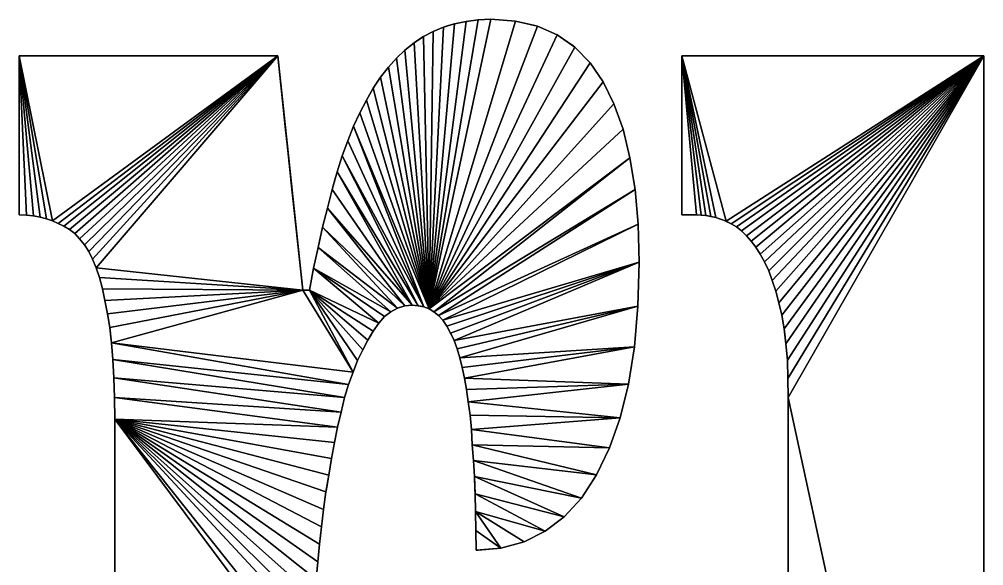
# Model space of a CAD drawing. Header units: inches. Extents: x 62 to 1153, y 3 to 780.
# Drawn here: x 86.246 to 89.444, y 17.156 to 18.968 of the extents above; entities that cross this region are included whole.
import ezdxf

# ---------------------------------------------------------------- set-up
doc = ezdxf.new("R2010")
doc.units = ezdxf.units.IN
doc.header["$MEASUREMENT"] = 0
doc.layers.add('Base', color=3, linetype='Continuous')

msp = doc.modelspace()

# ---------------------------------------------------------------- linework, layer by layer
at = {"layer": 'Base'}
for points in [[(87.891, 18.9625, -43), (87.81, 18.9685, -43), (87.605, 18.0075, -43)], [(87.81, 18.9685, -43), (87.768, 18.9665, -43), (87.605, 18.0075, -43)], [(87.768, 18.9665, -43), (87.728, 18.9615, -43), (87.605, 18.0075, -43)], [(87.728, 18.9615, -44), (87.728, 18.9615, -43), (87.768, 18.9665, -43)], [(87.728, 18.9615, -44), (87.768, 18.9665, -43), (87.768, 18.9665, -44)], [(87.768, 18.9665, -44), (87.768, 18.9665, -43), (87.81, 18.9685, -43)], [(87.768, 18.9665, -44), (87.81, 18.9685, -43), (87.81, 18.9685, -44)], [(87.81, 18.9685, -44), (87.81, 18.9685, -43), (87.891, 18.9625, -43)], [(87.81, 18.9685, -44), (87.891, 18.9625, -43), (87.891, 18.9625, -44)], [(87.964, 18.9455, -43), (87.891, 18.9625, -43), (87.605, 18.0075, -43)], [(87.728, 18.9615, -43), (87.689, 18.9535, -43), (87.605, 18.0075, -43)], [(87.689, 18.9535, -43), (87.653, 18.9425, -43), (87.605, 18.0075, -43)], [(87.964, 18.9455, -43), (87.605, 18.0075, -43), (88.03, 18.9165, -43)], [(87.653, 18.9425, -43), (87.618, 18.9285, -43), (87.605, 18.0075, -43)], [(87.618, 18.9285, -44), (87.618, 18.9285, -43), (87.653, 18.9425, -43)], [(87.618, 18.9285, -44), (87.653, 18.9425, -43), (87.653, 18.9425, -44)], [(87.689, 18.9535, -43), (87.6694, 18.9475, -44), (87.653, 18.9425, -43)], [(87.653, 18.9425, -44), (87.653, 18.9425, -43), (87.6694, 18.9475, -44)], [(87.689, 18.9535, -43), (87.689, 18.9535, -44), (87.6694, 18.9475, -44)], [(87.689, 18.9535, -44), (87.689, 18.9535, -43), (87.728, 18.9615, -43)], [(87.689, 18.9535, -44), (87.728, 18.9615, -43), (87.728, 18.9615, -44)], [(87.891, 18.9625, -44), (87.891, 18.9625, -43), (87.9554, 18.9475, -44)], [(87.891, 18.9625, -43), (87.964, 18.9455, -43), (87.9554, 18.9475, -44)], [(87.964, 18.9455, -44), (87.9554, 18.9475, -44), (87.964, 18.9455, -43)], [(87.964, 18.9455, -44), (87.964, 18.9455, -43), (88.03, 18.9165, -43)], [(87.964, 18.9455, -44), (88.03, 18.9165, -43), (88.03, 18.9165, -44)], [(87.586, 18.9115, -43), (87.555, 18.8905, -43), (87.605, 18.0075, -43)], [(87.555, 18.8905, -43), (87.586, 18.9115, -43), (87.571, 18.9013, -44)], [(87.555, 18.8905, -44), (87.555, 18.8905, -43), (87.571, 18.9013, -44)], [(87.586, 18.9115, -44), (87.571, 18.9013, -44), (87.586, 18.9115, -43)], [(87.618, 18.9285, -43), (87.586, 18.9115, -43), (87.605, 18.0075, -43)], [(87.586, 18.9115, -44), (87.586, 18.9115, -43), (87.618, 18.9285, -43)], [(87.586, 18.9115, -44), (87.618, 18.9285, -43), (87.618, 18.9285, -44)], [(88.03, 18.9165, -43), (87.605, 18.0075, -43), (88.088, 18.8765, -43)], [(88.03, 18.9165, -44), (88.03, 18.9165, -43), (88.083, 18.8799, -44)], [(88.03, 18.9165, -43), (88.088, 18.8765, -43), (88.083, 18.8799, -44)], [(87.555, 18.8905, -43), (87.525, 18.8665, -43), (87.605, 18.0075, -43)], [(87.525, 18.8665, -44), (87.525, 18.8665, -43), (87.555, 18.8905, -43)], [(87.525, 18.8665, -44), (87.555, 18.8905, -43), (87.555, 18.8905, -44)], [(88.139, 18.8245, -43), (88.088, 18.8765, -43), (87.605, 18.0075, -43)], [(88.088, 18.8765, -44), (88.083, 18.8799, -44), (88.088, 18.8765, -43)], [(88.088, 18.8765, -44), (88.088, 18.8765, -43), (88.139, 18.8245, -43)], [(88.088, 18.8765, -44), (88.139, 18.8245, -43), (88.139, 18.8245, -44)], [(86.293, 18.3165, -43), (86.246, 18.8475, -43), (86.27, 18.3185, -43)], [(86.246, 18.3195, -43), (86.27, 18.3185, -43), (86.246, 18.8475, -43)], [(86.336, 18.3065, -43), (86.356, 18.2995, -43), (86.246, 18.8475, -43)], [(86.293, 18.3165, -43), (86.315, 18.3125, -43), (86.246, 18.8475, -43)], [(86.315, 18.3125, -43), (86.336, 18.3065, -43), (86.246, 18.8475, -43)], [(86.246, 18.8475, -43), (86.356, 18.2995, -43), (87.103, 18.8475, -43)], [(86.246, 18.8475, -44), (86.246, 18.8475, -43), (87.103, 18.8475, -44)], [(86.246, 18.8475, -44), (86.246, 18.3195, -44), (86.246, 18.8475, -43)], [(86.246, 18.8475, -43), (86.246, 18.3195, -44), (86.246, 18.3195, -43)], [(86.246, 18.8475, -43), (87.103, 18.8475, -43), (87.103, 18.8475, -44)], [(86.375, 18.2915, -43), (87.103, 18.8475, -43), (86.356, 18.2995, -43)], [(86.394, 18.2825, -43), (87.103, 18.8475, -43), (86.375, 18.2915, -43)], [(86.412, 18.2715, -43), (87.103, 18.8475, -43), (86.394, 18.2825, -43)], [(86.43, 18.2575, -43), (87.103, 18.8475, -43), (86.412, 18.2715, -43)], [(86.43, 18.2575, -43), (86.446, 18.2405, -43), (87.103, 18.8475, -43)], [(86.446, 18.2405, -43), (86.462, 18.2205, -43), (87.103, 18.8475, -43)], [(86.462, 18.2205, -43), (86.477, 18.1985, -43), (87.103, 18.8475, -43)], [(86.477, 18.1985, -43), (86.489, 18.1725, -43), (87.103, 18.8475, -43)], [(86.489, 18.1725, -43), (86.501, 18.1435, -43), (87.103, 18.8475, -43)], [(87.186, 18.0705, -43), (87.103, 18.8475, -43), (86.501, 18.1435, -43)], [(87.103, 18.8475, -44), (87.103, 18.8475, -43), (87.1292, 18.602, -44)], [(87.1344, 18.554, -44), (87.1292, 18.602, -44), (87.103, 18.8475, -43)], [(87.186, 18.0705, -43), (87.1456, 18.449, -44), (87.103, 18.8475, -43)], [(87.1406, 18.4958, -44), (87.103, 18.8475, -43), (87.1456, 18.449, -44)], [(87.1344, 18.554, -44), (87.103, 18.8475, -43), (87.1406, 18.4958, -44)], [(87.497, 18.8395, -43), (87.47, 18.8095, -43), (87.605, 18.0075, -43)], [(87.497, 18.8395, -44), (87.47, 18.8095, -44), (87.47, 18.8095, -43)], [(87.497, 18.8395, -44), (87.47, 18.8095, -43), (87.497, 18.8395, -43)], [(87.525, 18.8665, -43), (87.497, 18.8395, -43), (87.605, 18.0075, -43)], [(87.497, 18.8395, -44), (87.497, 18.8395, -43), (87.525, 18.8665, -43)], [(87.497, 18.8395, -44), (87.525, 18.8665, -43), (87.525, 18.8665, -44)], [(88.59, 18.2985, -43), (88.443, 18.8475, -43), (88.556, 18.3105, -43)], [(88.539, 18.3145, -43), (88.556, 18.3105, -43), (88.443, 18.8475, -43)], [(88.507, 18.3185, -43), (88.523, 18.3175, -43), (88.443, 18.8475, -43)], [(88.523, 18.3175, -43), (88.539, 18.3145, -43), (88.443, 18.8475, -43)], [(88.443, 18.3195, -43), (88.492, 18.3195, -43), (88.443, 18.8475, -43)], [(88.492, 18.3195, -43), (88.507, 18.3185, -43), (88.443, 18.8475, -43)], [(88.443, 18.8475, -43), (88.59, 18.2985, -43), (89.444, 18.8475, -43)], [(88.443, 18.8475, -44), (88.443, 18.3195, -44), (88.443, 18.8475, -43)], [(88.443, 18.3195, -44), (88.443, 18.3195, -43), (88.443, 18.8475, -43)], [(89.444, 18.8475, -44), (88.443, 18.8475, -44), (89.444, 18.8475, -43)], [(88.443, 18.8475, -43), (89.444, 18.8475, -43), (88.443, 18.8475, -44)], [(88.607, 18.2895, -43), (89.444, 18.8475, -43), (88.59, 18.2985, -43)], [(88.624, 18.2795, -43), (89.444, 18.8475, -43), (88.607, 18.2895, -43)], [(88.641, 18.2665, -43), (89.444, 18.8475, -43), (88.624, 18.2795, -43)], [(88.657, 18.2505, -43), (89.444, 18.8475, -43), (88.641, 18.2665, -43)], [(88.673, 18.2325, -43), (89.444, 18.8475, -43), (88.657, 18.2505, -43)], [(88.688, 18.2125, -43), (89.444, 18.8475, -43), (88.673, 18.2325, -43)], [(88.703, 18.1895, -43), (89.444, 18.8475, -43), (88.688, 18.2125, -43)], [(88.703, 18.1895, -43), (88.717, 18.1635, -43), (89.444, 18.8475, -43)], [(88.717, 18.1635, -43), (88.731, 18.1345, -43), (89.444, 18.8475, -43)], [(88.731, 18.1345, -43), (88.743, 18.1015, -43), (89.444, 18.8475, -43)], [(88.743, 18.1015, -43), (88.755, 18.0665, -43), (89.444, 18.8475, -43)], [(88.755, 18.0665, -43), (88.765, 18.0275, -43), (89.444, 18.8475, -43)], [(88.765, 18.0275, -43), (88.775, 17.9865, -43), (89.444, 18.8475, -43)], [(88.782, 17.9415, -43), (89.444, 18.8475, -43), (88.775, 17.9865, -43)], [(88.788, 17.8915, -43), (89.444, 18.8475, -43), (88.782, 17.9415, -43)], [(88.788, 17.8915, -43), (88.793, 17.8375, -43), (89.444, 18.8475, -43)], [(88.793, 17.8375, -43), (88.795, 17.7775, -43), (89.444, 18.8475, -43)], [(88.795, 17.7775, -43), (88.796, 17.7135, -43), (89.444, 18.8475, -43)], [(89.444, 18.8475, -43), (88.796, 17.7135, -43), (89.444, 14.7135, -43)], [(89.444, 14.7135, -44), (89.444, 18.8475, -44), (89.444, 14.7135, -43)], [(89.444, 18.8475, -43), (89.444, 14.7135, -43), (89.444, 18.8475, -44)], [(87.47, 18.8095, -43), (87.444, 18.7765, -43), (87.605, 18.0075, -43)], [(87.47, 18.8095, -44), (87.444, 18.7765, -44), (87.444, 18.7765, -43)], [(87.47, 18.8095, -44), (87.444, 18.7765, -43), (87.47, 18.8095, -43)], [(88.182, 18.7615, -43), (88.139, 18.8245, -43), (87.605, 18.0075, -43)], [(88.139, 18.8245, -44), (88.139, 18.8245, -43), (88.182, 18.7615, -43)], [(88.139, 18.8245, -44), (88.182, 18.7615, -43), (88.182, 18.7615, -44)], [(87.444, 18.7765, -43), (87.42, 18.7405, -43), (87.605, 18.0075, -43)], [(87.444, 18.7765, -44), (87.42, 18.7405, -44), (87.42, 18.7405, -43)], [(87.444, 18.7765, -44), (87.42, 18.7405, -43), (87.444, 18.7765, -43)], [(87.42, 18.7405, -43), (87.397, 18.7005, -43), (87.605, 18.0075, -43)], [(87.42, 18.7405, -44), (87.397, 18.7005, -44), (87.397, 18.7005, -43)], [(87.42, 18.7405, -44), (87.397, 18.7005, -43), (87.42, 18.7405, -43)], [(88.182, 18.7615, -43), (87.605, 18.0075, -43), (88.218, 18.6875, -43)], [(88.182, 18.7615, -44), (88.182, 18.7615, -43), (88.218, 18.6875, -43)], [(88.182, 18.7615, -44), (88.218, 18.6875, -43), (88.218, 18.6875, -44)], [(87.397, 18.7005, -43), (87.375, 18.6585, -43), (87.605, 18.0075, -43)], [(87.397, 18.7005, -44), (87.375, 18.6585, -44), (87.375, 18.6585, -43)], [(87.397, 18.7005, -44), (87.375, 18.6585, -43), (87.397, 18.7005, -43)], [(88.218, 18.6875, -43), (87.605, 18.0075, -43), (88.248, 18.6035, -43)], [(88.218, 18.6875, -44), (88.218, 18.6875, -43), (88.248, 18.6035, -43)], [(88.218, 18.6875, -44), (88.248, 18.6035, -43), (88.248, 18.6035, -44)], [(87.375, 18.6585, -43), (87.354, 18.6135, -43), (87.605, 18.0075, -43)], [(87.375, 18.6585, -44), (87.354, 18.6135, -44), (87.354, 18.6135, -43)], [(87.375, 18.6585, -44), (87.354, 18.6135, -43), (87.375, 18.6585, -43)], [(87.354, 18.6135, -43), (87.335, 18.5655, -43), (87.587, 18.0145, -43)], [(87.354, 18.6135, -44), (87.335, 18.5655, -44), (87.335, 18.5655, -43)], [(87.354, 18.6135, -44), (87.335, 18.5655, -43), (87.354, 18.6135, -43)], [(87.587, 18.0145, -43), (87.605, 18.0075, -43), (87.354, 18.6135, -43)], [(88.248, 18.6035, -43), (87.605, 18.0075, -43), (88.271, 18.5085, -43)], [(88.248, 18.6035, -44), (88.248, 18.6035, -43), (88.271, 18.5085, -43)], [(88.248, 18.6035, -44), (88.271, 18.5085, -43), (88.271, 18.5085, -44)], [(87.335, 18.5655, -43), (87.317, 18.5155, -43), (87.587, 18.0145, -43)], [(87.335, 18.5655, -44), (87.317, 18.5155, -44), (87.317, 18.5155, -43)], [(87.335, 18.5655, -44), (87.317, 18.5155, -43), (87.335, 18.5655, -43)], [(87.317, 18.5155, -43), (87.3, 18.4625, -43), (87.569, 18.0185, -43)], [(87.317, 18.5155, -44), (87.3, 18.4625, -44), (87.3, 18.4625, -43)], [(87.317, 18.5155, -44), (87.3, 18.4625, -43), (87.317, 18.5155, -43)], [(87.569, 18.0185, -43), (87.587, 18.0145, -43), (87.317, 18.5155, -43)], [(87.621, 17.9985, -43), (88.271, 18.5085, -43), (87.605, 18.0075, -43)], [(88.288, 18.4035, -43), (88.271, 18.5085, -43), (87.621, 17.9985, -43)], [(88.271, 18.5085, -44), (88.271, 18.5085, -43), (88.2828, 18.4355, -44)], [(88.271, 18.5085, -43), (88.288, 18.4035, -43), (88.2828, 18.4355, -44)], [(87.3, 18.4625, -43), (87.284, 18.4035, -43), (87.549, 18.0205, -43)], [(87.3, 18.4625, -43), (87.2927, 18.4355, -44), (87.284, 18.4035, -43)], [(87.3, 18.4625, -44), (87.2927, 18.4355, -44), (87.3, 18.4625, -43)], [(87.549, 18.0205, -43), (87.569, 18.0185, -43), (87.3, 18.4625, -43)], [(87.1456, 18.449, -44), (87.186, 18.0705, -43), (87.147, 18.4355, -44)], [(87.186, 18.0705, -44), (87.147, 18.4355, -44), (87.186, 18.0705, -43)], [(87.284, 18.4035, -44), (87.284, 18.4035, -43), (87.2927, 18.4355, -44)], [(88.288, 18.4035, -44), (88.2828, 18.4355, -44), (88.288, 18.4035, -43)], [(87.284, 18.4035, -43), (87.268, 18.3425, -43), (87.549, 18.0205, -43)], [(87.284, 18.4035, -44), (87.268, 18.3425, -43), (87.284, 18.4035, -43)], [(87.284, 18.4035, -44), (87.268, 18.3425, -44), (87.268, 18.3425, -43)], [(87.636, 17.9855, -43), (88.288, 18.4035, -43), (87.621, 17.9985, -43)], [(88.298, 18.2885, -43), (88.288, 18.4035, -43), (87.636, 17.9855, -43)], [(88.288, 18.4035, -44), (88.288, 18.4035, -43), (88.298, 18.2885, -43)], [(88.288, 18.4035, -44), (88.298, 18.2885, -43), (88.298, 18.2885, -44)], [(87.268, 18.3425, -43), (87.252, 18.2785, -43), (87.524, 18.0175, -43)], [(87.252, 18.2785, -44), (87.252, 18.2785, -43), (87.268, 18.3425, -43)], [(87.268, 18.3425, -44), (87.252, 18.2785, -44), (87.268, 18.3425, -43)], [(87.524, 18.0175, -43), (87.549, 18.0205, -43), (87.268, 18.3425, -43)], [(86.27, 18.3185, -43), (86.246, 18.3195, -43), (86.27, 18.3185, -44)], [(86.246, 18.3195, -44), (86.27, 18.3185, -44), (86.246, 18.3195, -43)], [(86.27, 18.3185, -44), (86.291, 18.3166, -44), (86.27, 18.3185, -43)], [(86.293, 18.3165, -43), (86.27, 18.3185, -43), (86.291, 18.3166, -44)], [(86.293, 18.3165, -44), (86.293, 18.3165, -43), (86.291, 18.3166, -44)], [(86.315, 18.3125, -43), (86.293, 18.3165, -43), (86.315, 18.3125, -44)], [(86.293, 18.3165, -44), (86.315, 18.3125, -44), (86.293, 18.3165, -43)], [(86.315, 18.3125, -44), (86.336, 18.3065, -43), (86.315, 18.3125, -43)], [(86.315, 18.3125, -44), (86.336, 18.3065, -44), (86.336, 18.3065, -43)], [(86.356, 18.2995, -44), (86.356, 18.2995, -43), (86.336, 18.3065, -43)], [(86.336, 18.3065, -44), (86.356, 18.2995, -44), (86.336, 18.3065, -43)], [(86.375, 18.2915, -43), (86.356, 18.2995, -43), (86.375, 18.2915, -44)], [(86.356, 18.2995, -44), (86.375, 18.2915, -44), (86.356, 18.2995, -43)], [(88.443, 18.3195, -44), (88.492, 18.3195, -44), (88.492, 18.3195, -43)], [(88.443, 18.3195, -44), (88.492, 18.3195, -43), (88.443, 18.3195, -43)], [(88.492, 18.3195, -44), (88.507, 18.3185, -44), (88.507, 18.3185, -43)], [(88.492, 18.3195, -44), (88.507, 18.3185, -43), (88.492, 18.3195, -43)], [(88.507, 18.3185, -44), (88.523, 18.3175, -44), (88.523, 18.3175, -43)], [(88.507, 18.3185, -44), (88.523, 18.3175, -43), (88.507, 18.3185, -43)], [(88.539, 18.3145, -43), (88.523, 18.3175, -43), (88.5236, 18.3174, -44)], [(88.523, 18.3175, -44), (88.5236, 18.3174, -44), (88.523, 18.3175, -43)], [(88.5236, 18.3174, -44), (88.539, 18.3145, -44), (88.539, 18.3145, -43)], [(88.539, 18.3145, -44), (88.556, 18.3105, -44), (88.556, 18.3105, -43)], [(88.539, 18.3145, -44), (88.556, 18.3105, -43), (88.539, 18.3145, -43)], [(88.556, 18.3105, -44), (88.59, 18.2985, -44), (88.59, 18.2985, -43)], [(88.556, 18.3105, -44), (88.59, 18.2985, -43), (88.556, 18.3105, -43)], [(88.607, 18.2895, -43), (88.59, 18.2985, -43), (88.595, 18.2958, -44)], [(88.59, 18.2985, -44), (88.595, 18.2958, -44), (88.59, 18.2985, -43)], [(88.595, 18.2958, -44), (88.607, 18.2895, -44), (88.607, 18.2895, -43)], [(86.375, 18.2915, -43), (86.375, 18.2915, -44), (86.394, 18.2825, -43)], [(86.394, 18.2825, -44), (86.394, 18.2825, -43), (86.375, 18.2915, -44)], [(86.394, 18.2825, -44), (86.412, 18.2715, -43), (86.394, 18.2825, -43)], [(86.394, 18.2825, -44), (86.412, 18.2715, -44), (86.412, 18.2715, -43)], [(86.43, 18.2575, -44), (86.43, 18.2575, -43), (86.412, 18.2715, -43)], [(86.412, 18.2715, -44), (86.43, 18.2575, -44), (86.412, 18.2715, -43)], [(87.252, 18.2785, -43), (87.237, 18.2115, -43), (87.5, 18.0105, -43)], [(87.252, 18.2785, -43), (87.252, 18.2785, -44), (87.237, 18.2115, -43)], [(87.237, 18.2115, -44), (87.237, 18.2115, -43), (87.252, 18.2785, -44)], [(87.5, 18.0105, -43), (87.524, 18.0175, -43), (87.252, 18.2785, -43)], [(87.636, 17.9855, -43), (87.65, 17.9705, -43), (88.298, 18.2885, -43)], [(88.301, 18.1625, -43), (88.298, 18.2885, -43), (87.65, 17.9705, -43)], [(88.298, 18.2885, -44), (88.298, 18.2885, -43), (88.301, 18.1625, -43)], [(88.298, 18.2885, -44), (88.301, 18.1625, -43), (88.301, 18.1625, -44)], [(88.607, 18.2895, -44), (88.624, 18.2795, -44), (88.624, 18.2795, -43)], [(88.607, 18.2895, -44), (88.624, 18.2795, -43), (88.607, 18.2895, -43)], [(88.624, 18.2795, -44), (88.641, 18.2665, -44), (88.641, 18.2665, -43)], [(88.624, 18.2795, -44), (88.641, 18.2665, -43), (88.624, 18.2795, -43)], [(88.641, 18.2665, -44), (88.657, 18.2505, -44), (88.657, 18.2505, -43)], [(88.641, 18.2665, -44), (88.657, 18.2505, -43), (88.641, 18.2665, -43)], [(86.43, 18.2575, -44), (86.446, 18.2405, -44), (86.446, 18.2405, -43)], [(86.43, 18.2575, -44), (86.446, 18.2405, -43), (86.43, 18.2575, -43)], [(86.446, 18.2405, -44), (86.462, 18.2205, -44), (86.446, 18.2405, -43)], [(86.462, 18.2205, -43), (86.446, 18.2405, -43), (86.462, 18.2205, -44)], [(88.657, 18.2505, -44), (88.673, 18.2325, -44), (88.673, 18.2325, -43)], [(88.657, 18.2505, -44), (88.673, 18.2325, -43), (88.657, 18.2505, -43)], [(88.673, 18.2325, -44), (88.688, 18.2125, -44), (88.688, 18.2125, -43)], [(88.673, 18.2325, -44), (88.688, 18.2125, -43), (88.673, 18.2325, -43)], [(86.477, 18.1985, -44), (86.477, 18.1985, -43), (86.462, 18.2205, -44)], [(86.462, 18.2205, -43), (86.462, 18.2205, -44), (86.477, 18.1985, -43)], [(86.477, 18.1985, -44), (86.4858, 18.1795, -44), (86.477, 18.1985, -43)], [(86.489, 18.1725, -43), (86.477, 18.1985, -43), (86.4858, 18.1795, -44)], [(87.237, 18.2115, -43), (87.222, 18.1425, -43), (87.478, 17.9985, -43)], [(87.237, 18.2115, -43), (87.222, 18.1425, -44), (87.222, 18.1425, -43)], [(87.237, 18.2115, -43), (87.237, 18.2115, -44), (87.222, 18.1425, -44)], [(87.478, 17.9985, -43), (87.5, 18.0105, -43), (87.237, 18.2115, -43)], [(88.688, 18.2125, -44), (88.703, 18.1895, -44), (88.703, 18.1895, -43)], [(88.688, 18.2125, -44), (88.703, 18.1895, -43), (88.688, 18.2125, -43)], [(86.489, 18.1725, -44), (86.489, 18.1725, -43), (86.4858, 18.1795, -44)], [(86.501, 18.1435, -43), (86.489, 18.1725, -43), (86.501, 18.1435, -44)], [(86.489, 18.1725, -44), (86.501, 18.1435, -44), (86.489, 18.1725, -43)], [(88.703, 18.1895, -44), (88.717, 18.1635, -44), (88.717, 18.1635, -43)], [(88.703, 18.1895, -44), (88.717, 18.1635, -43), (88.703, 18.1895, -43)], [(86.501, 18.1435, -43), (86.512, 18.1115, -43), (87.186, 18.0705, -43)], [(86.501, 18.1435, -43), (86.512, 18.1115, -44), (86.512, 18.1115, -43)], [(86.501, 18.1435, -44), (86.512, 18.1115, -44), (86.501, 18.1435, -43)], [(87.222, 18.1425, -43), (87.208, 18.0705, -43), (87.438, 17.9605, -43)], [(87.222, 18.1425, -44), (87.208, 18.0705, -44), (87.222, 18.1425, -43)], [(87.208, 18.0705, -43), (87.222, 18.1425, -43), (87.208, 18.0705, -44)], [(87.457, 17.9825, -43), (87.478, 17.9985, -43), (87.222, 18.1425, -43)], [(87.438, 17.9605, -43), (87.457, 17.9825, -43), (87.222, 18.1425, -43)], [(87.65, 17.9705, -43), (87.664, 17.9505, -43), (88.301, 18.1625, -43)], [(87.664, 17.9505, -43), (87.676, 17.9275, -43), (88.301, 18.1625, -43)], [(87.676, 17.9275, -43), (87.688, 17.9025, -43), (88.301, 18.1625, -43)], [(88.297, 18.0165, -43), (88.301, 18.1625, -43), (87.688, 17.9025, -43)], [(88.301, 18.1625, -44), (88.301, 18.1625, -43), (88.297, 18.0165, -43)], [(88.301, 18.1625, -44), (88.297, 18.0165, -43), (88.297, 18.0165, -44)], [(88.717, 18.1635, -44), (88.731, 18.1345, -44), (88.731, 18.1345, -43)], [(88.717, 18.1635, -44), (88.731, 18.1345, -43), (88.717, 18.1635, -43)], [(88.731, 18.1345, -44), (88.743, 18.1015, -44), (88.743, 18.1015, -43)], [(88.731, 18.1345, -44), (88.743, 18.1015, -43), (88.731, 18.1345, -43)], [(86.512, 18.1115, -43), (86.522, 18.0745, -43), (87.186, 18.0705, -43)], [(86.512, 18.1115, -44), (86.522, 18.0745, -43), (86.512, 18.1115, -43)], [(86.512, 18.1115, -44), (86.522, 18.0745, -44), (86.522, 18.0745, -43)], [(88.743, 18.1015, -44), (88.755, 18.0665, -44), (88.755, 18.0665, -43)], [(88.743, 18.1015, -44), (88.755, 18.0665, -43), (88.743, 18.1015, -43)], [(86.53, 18.0355, -43), (87.186, 18.0705, -43), (86.522, 18.0745, -43)], [(86.53, 18.0355, -44), (86.53, 18.0355, -43), (86.522, 18.0745, -43)], [(86.522, 18.0745, -44), (86.53, 18.0355, -44), (86.522, 18.0745, -43)], [(87.186, 18.0705, -43), (86.53, 18.0355, -43), (86.538, 17.9915, -43)], [(86.546, 17.9465, -43), (87.186, 18.0705, -43), (86.538, 17.9915, -43)], [(87.186, 18.0705, -43), (86.546, 17.9465, -43), (86.552, 17.8955, -43)], [(87.186, 18.0705, -43), (86.552, 17.8955, -43), (87.353, 17.7985, -43)], [(87.208, 18.0705, -43), (87.186, 18.0705, -43), (87.353, 17.7985, -43)], [(87.186, 18.0705, -43), (87.208, 18.0705, -43), (87.208, 18.0705, -44)], [(87.186, 18.0705, -44), (87.186, 18.0705, -43), (87.208, 18.0705, -44)], [(87.353, 17.7985, -43), (87.368, 17.8365, -43), (87.208, 18.0705, -43)], [(87.42, 17.9345, -43), (87.438, 17.9605, -43), (87.208, 18.0705, -43)], [(87.402, 17.9045, -43), (87.42, 17.9345, -43), (87.208, 18.0705, -43)], [(87.385, 17.8725, -43), (87.402, 17.9045, -43), (87.208, 18.0705, -43)], [(87.368, 17.8365, -43), (87.385, 17.8725, -43), (87.208, 18.0705, -43)], [(88.755, 18.0665, -44), (88.765, 18.0275, -44), (88.765, 18.0275, -43)], [(88.755, 18.0665, -44), (88.765, 18.0275, -43), (88.755, 18.0665, -43)], [(86.53, 18.0355, -44), (86.538, 17.9915, -44), (86.53, 18.0355, -43)], [(86.538, 17.9915, -43), (86.53, 18.0355, -43), (86.538, 17.9915, -44)], [(87.5, 18.0105, -43), (87.478, 17.9985, -43), (87.5, 18.0105, -44)], [(87.478, 17.9985, -44), (87.5, 18.0105, -44), (87.478, 17.9985, -43)], [(87.5, 18.0105, -43), (87.5, 18.0105, -44), (87.524, 18.0175, -43)], [(87.524, 18.0175, -44), (87.524, 18.0175, -43), (87.5, 18.0105, -44)], [(87.524, 18.0175, -44), (87.549, 18.0205, -43), (87.524, 18.0175, -43)], [(87.549, 18.0205, -43), (87.524, 18.0175, -44), (87.549, 18.0205, -44)], [(87.549, 18.0205, -44), (87.569, 18.0185, -44), (87.569, 18.0185, -43)], [(87.549, 18.0205, -44), (87.569, 18.0185, -43), (87.549, 18.0205, -43)], [(87.569, 18.0185, -43), (87.571, 18.018, -44), (87.587, 18.0145, -43)], [(87.569, 18.0185, -44), (87.571, 18.018, -44), (87.569, 18.0185, -43)], [(87.587, 18.0145, -44), (87.587, 18.0145, -43), (87.571, 18.018, -44)], [(87.587, 18.0145, -44), (87.605, 18.0075, -44), (87.605, 18.0075, -43)], [(87.587, 18.0145, -44), (87.605, 18.0075, -43), (87.587, 18.0145, -43)], [(87.605, 18.0075, -44), (87.621, 17.9985, -44), (87.621, 17.9985, -43)], [(87.605, 18.0075, -44), (87.621, 17.9985, -43), (87.605, 18.0075, -43)], [(87.688, 17.9025, -43), (87.698, 17.8755, -43), (88.297, 18.0165, -43)], [(87.698, 17.8755, -43), (87.707, 17.8455, -43), (88.297, 18.0165, -43)], [(88.286, 17.8815, -43), (88.297, 18.0165, -43), (87.707, 17.8455, -43)], [(88.286, 17.8815, -44), (88.297, 18.0165, -44), (88.286, 17.8815, -43)], [(88.297, 18.0165, -43), (88.286, 17.8815, -43), (88.297, 18.0165, -44)], [(88.765, 18.0275, -44), (88.775, 17.9865, -44), (88.775, 17.9865, -43)], [(88.765, 18.0275, -44), (88.775, 17.9865, -43), (88.765, 18.0275, -43)], [(86.546, 17.9465, -44), (86.546, 17.9465, -43), (86.538, 17.9915, -44)], [(86.538, 17.9915, -43), (86.538, 17.9915, -44), (86.546, 17.9465, -43)], [(87.457, 17.9825, -44), (87.457, 17.9825, -43), (87.438, 17.9605, -43)], [(87.438, 17.9605, -43), (87.438, 17.9605, -44), (87.457, 17.9825, -44)], [(87.457, 17.9825, -44), (87.478, 17.9985, -43), (87.457, 17.9825, -43)], [(87.478, 17.9985, -43), (87.457, 17.9825, -44), (87.478, 17.9985, -44)], [(87.621, 17.9985, -44), (87.636, 17.9855, -44), (87.636, 17.9855, -43)], [(87.621, 17.9985, -44), (87.636, 17.9855, -43), (87.621, 17.9985, -43)], [(87.636, 17.9855, -44), (87.65, 17.9705, -44), (87.65, 17.9705, -43)], [(87.636, 17.9855, -44), (87.65, 17.9705, -43), (87.636, 17.9855, -43)], [(88.775, 17.9865, -44), (88.782, 17.9415, -44), (88.782, 17.9415, -43)], [(88.775, 17.9865, -44), (88.782, 17.9415, -43), (88.775, 17.9865, -43)], [(86.546, 17.9465, -44), (86.547, 17.938, -44), (86.546, 17.9465, -43)], [(86.5487, 17.9235, -44), (86.546, 17.9465, -43), (86.547, 17.938, -44)], [(86.552, 17.8955, -43), (86.546, 17.9465, -43), (86.5487, 17.9235, -44)], [(87.42, 17.9345, -44), (87.438, 17.9605, -44), (87.42, 17.9345, -43)], [(87.438, 17.9605, -43), (87.42, 17.9345, -43), (87.438, 17.9605, -44)], [(87.65, 17.9705, -44), (87.664, 17.9505, -44), (87.664, 17.9505, -43)], [(87.65, 17.9705, -44), (87.664, 17.9505, -43), (87.65, 17.9705, -43)], [(87.664, 17.9505, -44), (87.676, 17.9275, -44), (87.676, 17.9275, -43)], [(87.664, 17.9505, -44), (87.676, 17.9275, -43), (87.664, 17.9505, -43)], [(88.788, 17.8915, -43), (88.782, 17.9415, -43), (88.7842, 17.9235, -44)], [(88.782, 17.9415, -44), (88.7842, 17.9235, -44), (88.782, 17.9415, -43)], [(86.552, 17.8955, -44), (86.552, 17.8955, -43), (86.5487, 17.9235, -44)], [(87.402, 17.9045, -43), (87.4134, 17.9235, -44), (87.42, 17.9345, -43)], [(87.4134, 17.9235, -44), (87.402, 17.9045, -43), (87.402, 17.9045, -44)], [(87.42, 17.9345, -44), (87.42, 17.9345, -43), (87.4134, 17.9235, -44)], [(87.688, 17.9025, -43), (87.676, 17.9275, -43), (87.6779, 17.9235, -44)], [(87.676, 17.9275, -44), (87.6779, 17.9235, -44), (87.676, 17.9275, -43)], [(87.6779, 17.9235, -44), (87.688, 17.9025, -44), (87.688, 17.9025, -43)], [(88.7842, 17.9235, -44), (88.788, 17.8915, -44), (88.788, 17.8915, -43)], [(87.338, 17.7575, -43), (87.353, 17.7985, -43), (86.552, 17.8955, -43)], [(86.552, 17.8955, -43), (86.556, 17.8405, -43), (87.338, 17.7575, -43)], [(86.552, 17.8955, -44), (86.556, 17.8405, -44), (86.556, 17.8405, -43)], [(86.552, 17.8955, -44), (86.556, 17.8405, -43), (86.552, 17.8955, -43)], [(87.402, 17.9045, -44), (87.402, 17.9045, -43), (87.385, 17.8725, -43)], [(87.402, 17.9045, -44), (87.385, 17.8725, -43), (87.385, 17.8725, -44)], [(87.688, 17.9025, -44), (87.698, 17.8755, -44), (87.698, 17.8755, -43)], [(87.688, 17.9025, -44), (87.698, 17.8755, -43), (87.688, 17.9025, -43)], [(87.707, 17.8455, -43), (87.715, 17.8135, -43), (88.286, 17.8815, -43)], [(87.715, 17.8135, -43), (87.722, 17.7785, -43), (88.286, 17.8815, -43)], [(88.266, 17.7585, -43), (88.286, 17.8815, -43), (87.722, 17.7785, -43)], [(88.286, 17.8815, -44), (88.286, 17.8815, -43), (88.266, 17.7585, -43)], [(88.286, 17.8815, -44), (88.266, 17.7585, -43), (88.266, 17.7585, -44)], [(88.788, 17.8915, -44), (88.793, 17.8375, -44), (88.793, 17.8375, -43)], [(88.788, 17.8915, -44), (88.793, 17.8375, -43), (88.788, 17.8915, -43)], [(87.385, 17.8725, -44), (87.385, 17.8725, -43), (87.368, 17.8365, -43)], [(87.385, 17.8725, -44), (87.368, 17.8365, -43), (87.368, 17.8365, -44)], [(87.698, 17.8755, -44), (87.707, 17.8455, -44), (87.707, 17.8455, -43)], [(87.698, 17.8755, -44), (87.707, 17.8455, -43), (87.698, 17.8755, -43)], [(87.707, 17.8455, -44), (87.715, 17.8135, -44), (87.715, 17.8135, -43)], [(87.707, 17.8455, -44), (87.715, 17.8135, -43), (87.707, 17.8455, -43)], [(87.324, 17.7135, -43), (87.338, 17.7575, -43), (86.556, 17.8405, -43)], [(86.556, 17.8405, -43), (86.56, 17.7795, -43), (87.324, 17.7135, -43)], [(86.556, 17.8405, -44), (86.56, 17.7795, -44), (86.56, 17.7795, -43)], [(86.556, 17.8405, -44), (86.56, 17.7795, -43), (86.556, 17.8405, -43)], [(87.368, 17.8365, -44), (87.368, 17.8365, -43), (87.353, 17.7985, -43)], [(87.368, 17.8365, -44), (87.353, 17.7985, -43), (87.353, 17.7985, -44)], [(87.715, 17.8135, -44), (87.722, 17.7785, -44), (87.722, 17.7785, -43)], [(87.715, 17.8135, -44), (87.722, 17.7785, -43), (87.715, 17.8135, -43)], [(88.793, 17.8375, -44), (88.795, 17.7775, -44), (88.795, 17.7775, -43)], [(88.793, 17.8375, -44), (88.795, 17.7775, -43), (88.793, 17.8375, -43)], [(87.353, 17.7985, -44), (87.353, 17.7985, -43), (87.338, 17.7575, -43)], [(87.353, 17.7985, -44), (87.338, 17.7575, -43), (87.338, 17.7575, -44)], [(87.313, 17.6655, -43), (87.324, 17.7135, -43), (86.56, 17.7795, -43)], [(86.56, 17.7795, -43), (86.562, 17.7135, -43), (87.313, 17.6655, -43)], [(86.56, 17.7795, -44), (86.562, 17.7135, -44), (86.562, 17.7135, -43)], [(86.56, 17.7795, -44), (86.562, 17.7135, -43), (86.56, 17.7795, -43)], [(87.324, 17.7135, -43), (87.3261, 17.7201, -44), (87.338, 17.7575, -43)], [(87.338, 17.7575, -44), (87.338, 17.7575, -43), (87.3261, 17.7201, -44)], [(87.722, 17.7785, -43), (87.729, 17.7405, -43), (88.266, 17.7585, -43)], [(87.722, 17.7785, -44), (87.729, 17.7405, -44), (87.729, 17.7405, -43)], [(87.722, 17.7785, -44), (87.729, 17.7405, -43), (87.722, 17.7785, -43)], [(87.729, 17.7405, -43), (87.735, 17.6995, -43), (88.266, 17.7585, -43)], [(88.239, 17.6465, -43), (88.266, 17.7585, -43), (87.735, 17.6995, -43)], [(88.266, 17.7585, -44), (88.266, 17.7585, -43), (88.239, 17.6465, -43)], [(88.266, 17.7585, -44), (88.239, 17.6465, -43), (88.239, 17.6465, -44)], [(88.795, 17.7775, -44), (88.796, 17.7135, -44), (88.796, 17.7135, -43)], [(88.795, 17.7775, -44), (88.796, 17.7135, -43), (88.795, 17.7775, -43)], [(87.324, 17.7135, -43), (87.324, 17.7135, -44), (87.3261, 17.7201, -44)], [(87.729, 17.7405, -44), (87.735, 17.6995, -44), (87.735, 17.6995, -43)], [(87.729, 17.7405, -44), (87.735, 17.6995, -43), (87.729, 17.7405, -43)], [(87.301, 17.6155, -43), (87.313, 17.6655, -43), (86.562, 17.7135, -43)], [(86.562, 17.7135, -43), (86.563, 17.6425, -43), (87.301, 17.6155, -43)], [(86.562, 17.7135, -44), (86.563, 17.6425, -44), (86.563, 17.6425, -43)], [(86.562, 17.7135, -44), (86.563, 17.6425, -43), (86.562, 17.7135, -43)], [(87.324, 17.7135, -44), (87.324, 17.7135, -43), (87.313, 17.6655, -43)], [(87.324, 17.7135, -44), (87.313, 17.6655, -43), (87.313, 17.6655, -44)], [(87.735, 17.6995, -43), (87.741, 17.6555, -43), (88.239, 17.6465, -43)], [(87.735, 17.6995, -44), (87.741, 17.6555, -44), (87.741, 17.6555, -43)], [(87.735, 17.6995, -44), (87.741, 17.6555, -43), (87.735, 17.6995, -43)], [(88.796, 14.7135, -44), (88.796, 14.7135, -43), (88.796, 17.7135, -43)], [(88.796, 14.7135, -43), (89.444, 14.7135, -43), (88.796, 17.7135, -43)], [(88.796, 17.7135, -44), (88.796, 14.7135, -44), (88.796, 17.7135, -43)], [(87.313, 17.6655, -44), (87.313, 17.6655, -43), (87.301, 17.6155, -43)], [(87.313, 17.6655, -44), (87.301, 17.6155, -43), (87.301, 17.6155, -44)], [(87.741, 17.6555, -43), (87.745, 17.6075, -43), (88.239, 17.6465, -43)], [(87.741, 17.6555, -44), (87.745, 17.6075, -44), (87.745, 17.6075, -43)], [(87.741, 17.6555, -44), (87.745, 17.6075, -43), (87.741, 17.6555, -43)], [(87.214, 16.7685, -43), (87.215, 16.8225, -43), (86.563, 17.6425, -43)], [(87.291, 17.5645, -43), (87.301, 17.6155, -43), (86.563, 17.6425, -43)], [(87.281, 17.5115, -43), (87.291, 17.5645, -43), (86.563, 17.6425, -43)], [(87.272, 17.4565, -43), (87.281, 17.5115, -43), (86.563, 17.6425, -43)], [(87.263, 17.4005, -43), (87.272, 17.4565, -43), (86.563, 17.6425, -43)], [(87.255, 17.3425, -43), (87.263, 17.4005, -43), (86.563, 17.6425, -43)], [(87.248, 17.2855, -43), (87.255, 17.3425, -43), (86.563, 17.6425, -43)], [(87.242, 17.2275, -43), (87.248, 17.2855, -43), (86.563, 17.6425, -43)], [(87.236, 17.1685, -43), (87.242, 17.2275, -43), (86.563, 17.6425, -43)], [(87.231, 17.1105, -43), (87.236, 17.1685, -43), (86.563, 17.6425, -43)], [(87.226, 17.0505, -43), (87.231, 17.1105, -43), (86.563, 17.6425, -43)], [(87.222, 16.9925, -43), (87.226, 17.0505, -43), (86.563, 17.6425, -43)], [(87.219, 16.9345, -43), (87.222, 16.9925, -43), (86.563, 17.6425, -43)], [(87.215, 16.8225, -43), (87.219, 16.9345, -43), (86.563, 17.6425, -43)], [(86.563, 17.6425, -43), (86.563, 14.7775, -43), (87.214, 16.7685, -43)], [(86.563, 14.7775, -43), (86.563, 17.6425, -43), (86.563, 17.6425, -44)], [(86.563, 17.6425, -44), (86.563, 14.7775, -44), (86.563, 14.7775, -43)], [(88.203, 17.5465, -43), (88.239, 17.6465, -43), (87.745, 17.6075, -43)], [(88.239, 17.6465, -44), (88.239, 17.6465, -43), (88.203, 17.5465, -43)], [(88.239, 17.6465, -44), (88.203, 17.5465, -43), (88.203, 17.5465, -44)], [(87.301, 17.6155, -44), (87.301, 17.6155, -43), (87.291, 17.5645, -43)], [(87.301, 17.6155, -44), (87.291, 17.5645, -43), (87.291, 17.5645, -44)], [(87.745, 17.6075, -43), (87.748, 17.5565, -43), (88.203, 17.5465, -43)], [(87.745, 17.6075, -44), (87.748, 17.5565, -44), (87.748, 17.5565, -43)], [(87.745, 17.6075, -44), (87.748, 17.5565, -43), (87.745, 17.6075, -43)], [(87.291, 17.5645, -44), (87.291, 17.5645, -43), (87.281, 17.5115, -43)], [(87.291, 17.5645, -44), (87.281, 17.5115, -43), (87.281, 17.5115, -44)], [(87.748, 17.5565, -43), (87.752, 17.5055, -43), (88.16, 17.4575, -43)], [(88.16, 17.4575, -43), (88.203, 17.5465, -43), (87.748, 17.5565, -43)], [(87.748, 17.5565, -44), (87.752, 17.5055, -44), (87.752, 17.5055, -43)], [(87.748, 17.5565, -44), (87.752, 17.5055, -43), (87.748, 17.5565, -43)], [(88.203, 17.5465, -44), (88.203, 17.5465, -43), (88.16, 17.4575, -43)], [(88.203, 17.5465, -44), (88.16, 17.4575, -43), (88.16, 17.4575, -44)], [(87.281, 17.5115, -44), (87.281, 17.5115, -43), (87.272, 17.4565, -43)], [(87.281, 17.5115, -44), (87.272, 17.4565, -43), (87.272, 17.4565, -44)], [(88.11, 17.3805, -43), (88.16, 17.4575, -43), (87.752, 17.5055, -43)], [(87.752, 17.5055, -43), (87.755, 17.4515, -43), (88.11, 17.3805, -43)], [(87.752, 17.5055, -44), (87.755, 17.4515, -44), (87.755, 17.4515, -43)], [(87.752, 17.5055, -44), (87.755, 17.4515, -43), (87.752, 17.5055, -43)], [(87.272, 17.4565, -43), (87.263, 17.4005, -43), (87.2648, 17.4115, -44)], [(87.272, 17.4565, -44), (87.272, 17.4565, -43), (87.2648, 17.4115, -44)], [(88.11, 17.3805, -43), (87.755, 17.4515, -43), (88.053, 17.3185, -43)], [(87.758, 17.3945, -43), (88.053, 17.3185, -43), (87.755, 17.4515, -43)], [(87.758, 17.3945, -43), (87.755, 17.4515, -43), (87.7571, 17.4115, -44)], [(87.755, 17.4515, -44), (87.7571, 17.4115, -44), (87.755, 17.4515, -43)], [(88.16, 17.4575, -44), (88.16, 17.4575, -43), (88.11, 17.3805, -43)], [(88.16, 17.4575, -44), (88.11, 17.3805, -43), (88.11, 17.3805, -44)], [(87.263, 17.4005, -44), (87.263, 17.4005, -43), (87.255, 17.3425, -43)], [(87.263, 17.4005, -44), (87.255, 17.3425, -43), (87.255, 17.3425, -44)], [(87.263, 17.4005, -44), (87.2648, 17.4115, -44), (87.263, 17.4005, -43)], [(87.7571, 17.4115, -44), (87.758, 17.3945, -44), (87.758, 17.3945, -43)], [(87.758, 17.3945, -43), (87.759, 17.3355, -43), (87.99, 17.2705, -43)], [(87.99, 17.2705, -43), (88.053, 17.3185, -43), (87.758, 17.3945, -43)], [(87.758, 17.3945, -44), (87.759, 17.3355, -44), (87.759, 17.3355, -43)], [(87.758, 17.3945, -44), (87.759, 17.3355, -43), (87.758, 17.3945, -43)], [(88.11, 17.3805, -43), (88.053, 17.3185, -43), (88.053, 17.3185, -44)], [(88.11, 17.3805, -44), (88.11, 17.3805, -43), (88.053, 17.3185, -44)], [(87.255, 17.3425, -44), (87.255, 17.3425, -43), (87.248, 17.2855, -43)], [(87.255, 17.3425, -44), (87.248, 17.2855, -43), (87.248, 17.2855, -44)], [(87.759, 17.3355, -43), (87.76, 17.2725, -43), (87.843, 17.2145, -43)], [(87.843, 17.2145, -43), (87.92, 17.2355, -43), (87.759, 17.3355, -43)], [(87.92, 17.2355, -43), (87.99, 17.2705, -43), (87.759, 17.3355, -43)], [(87.759, 17.3355, -44), (87.76, 17.2725, -44), (87.76, 17.2725, -43)], [(87.759, 17.3355, -44), (87.76, 17.2725, -43), (87.759, 17.3355, -43)], [(87.99, 17.2705, -44), (88.053, 17.3185, -44), (88.053, 17.3185, -43)], [(87.99, 17.2705, -44), (88.053, 17.3185, -43), (87.99, 17.2705, -43)], [(87.248, 17.2855, -44), (87.248, 17.2855, -43), (87.242, 17.2275, -43)], [(87.248, 17.2855, -44), (87.242, 17.2275, -43), (87.242, 17.2275, -44)], [(87.761, 17.2075, -43), (87.843, 17.2145, -43), (87.76, 17.2725, -43)], [(87.76, 17.2725, -44), (87.761, 17.2075, -44), (87.761, 17.2075, -43)], [(87.76, 17.2725, -44), (87.761, 17.2075, -43), (87.76, 17.2725, -43)], [(87.92, 17.2355, -44), (87.99, 17.2705, -44), (87.99, 17.2705, -43)], [(87.92, 17.2355, -44), (87.99, 17.2705, -43), (87.92, 17.2355, -43)], [(87.242, 17.2275, -44), (87.242, 17.2275, -43), (87.236, 17.1685, -43)], [(87.242, 17.2275, -44), (87.236, 17.1685, -43), (87.236, 17.1685, -44)], [(87.843, 17.2145, -43), (87.761, 17.2075, -43), (87.7678, 17.2081, -44)], [(87.7612, 17.2075, -44), (87.7678, 17.2081, -44), (87.761, 17.2075, -43)], [(87.761, 17.2075, -44), (87.7611, 17.2075, -44), (87.761, 17.2075, -43)], [(87.7611, 17.2075, -44), (87.7612, 17.2075, -44), (87.761, 17.2075, -43)], [(87.7678, 17.2081, -44), (87.843, 17.2145, -44), (87.843, 17.2145, -43)], [(87.843, 17.2145, -44), (87.92, 17.2355, -44), (87.92, 17.2355, -43)], [(87.843, 17.2145, -44), (87.92, 17.2355, -43), (87.843, 17.2145, -43)], [(87.236, 17.1685, -44), (87.236, 17.1685, -43), (87.231, 17.1105, -43)], [(87.236, 17.1685, -44), (87.231, 17.1105, -43), (87.231, 17.1105, -44)]]:
    msp.add_3dface(points, dxfattribs=at)

doc.saveas('drawing.dxf')
